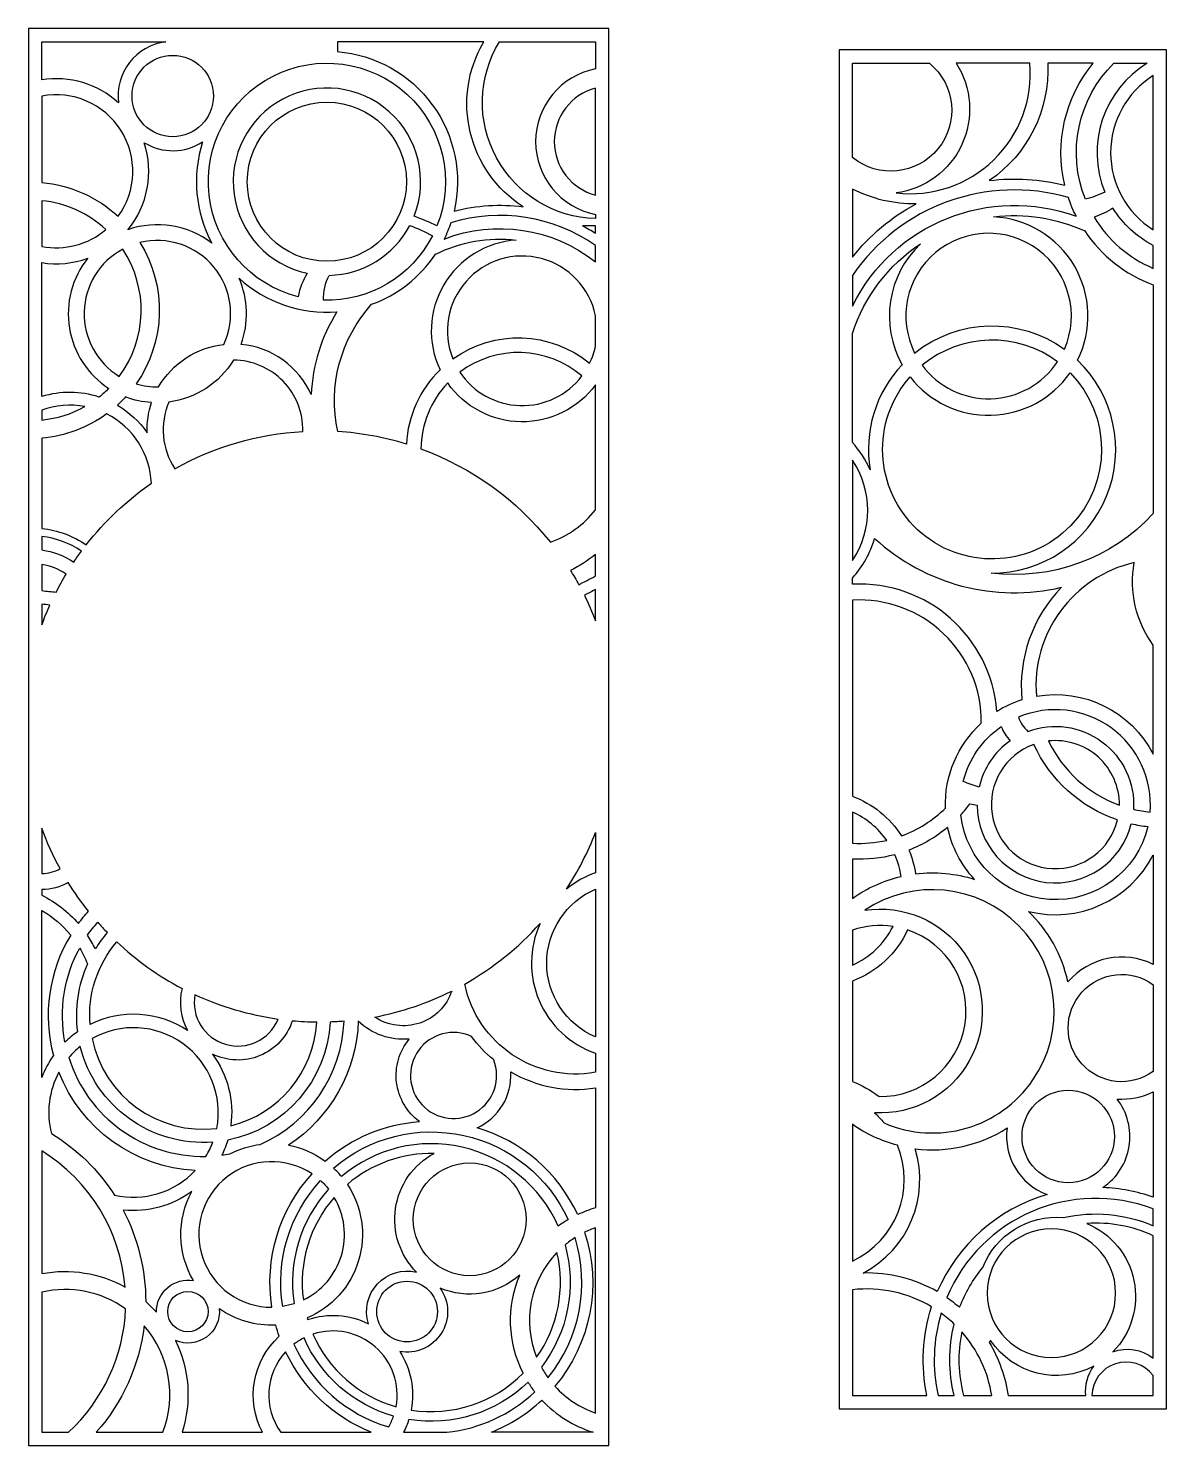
# Model space of a CAD drawing. Extents: x 117 to 265, y 111 to 295.
import ezdxf

# ---------------------------------------------------------------- set-up
doc = ezdxf.new("R2010")
doc.units = 0
doc.layers.get('0').update_dxf_attribs({"linetype": 'CONTINUOUS'})

msp = doc.modelspace()

# ---------------------------------------------------------------- linework, layer by layer
for points in [[(117.18, 111.05), (192.54, 111.05), (192.54, 295.05), (117.18, 295.05)], [(222.41, 115.81), (264.94, 115.81), (264.94, 292.26), (222.41, 292.26)]]:
    msp.add_lwpolyline(points, close=True)
for points in [[(128.87, 285.38, 0.227436), (118.92, 288.36), (118.92, 293.31), (135.02, 293.31, 0.413182)], [(176.31, 293.31), (157.31, 293.31), (157.31, 292.03, -0.45776), (172.44, 271.31, -0.09862), (181.43, 271.88, -0.404656)], [(190.8, 289.78, 0.823679), (190.8, 270.9), (190.8, 270.35, -0.576233), (178.32, 293.31), (190.8, 293.31)], [(153.36, 263.25, 0.082059), (152.19, 260.21, -2.666532), (170.22, 269.41, 0.02023), (167.25, 270.67, 2.722895)], [(234.14, 290.52, -0.998673), (224.15, 278.28), (224.15, 290.52)], [(237.62, 290.52, -0.549452), (229.84, 273.68, 0.474456), (247.19, 290.52)], [(255.39, 290.52), (249.5, 290.52, -0.260892), (241.92, 275.29, -0.092164), (251.72, 274.68, -0.234595)], [(258.1, 290.52), (262.43, 290.52, 0.367452), (256.9, 273.79, -0.050453), (254.39, 272.85, -0.302599)], [(263.2, 288.92, 0.551943), (263.2, 268.89)], [(190.8, 287.29, 0.769406), (190.8, 273.39)], [(118.92, 275.02, -0.167244), (128.83, 270.65, 0.680339), (118.92, 286.25)], [(132.22, 280.2, 0.288889), (139.8, 280.31, 0.202905), (140.99, 267.15, 0.253499), (130.11, 268.91, 0.254379)], [(224.15, 265.35, -0.101371), (232.41, 272.27, -0.123777), (224.15, 274.19)], [(118.92, 266.74, 0.227865), (127.24, 268.93, 0.163702), (118.92, 272.67)], [(252.18, 273.09, 0.323438), (224.15, 262.96), (224.15, 258.99, -0.382835), (253.2, 270.65, -0.036236)], [(190.8, 266.87, 0.230147), (172.02, 269.82, -0.033813), (171.16, 267.7, -0.2656), (190.8, 264.72)], [(263.2, 232.05, -0.242175), (242.16, 224.32, 0.678682), (253.38, 251.96, 0.540467), (242.48, 270.57, -0.137819), (254.3, 268.76, 0.158941), (263.2, 261.74)], [(263.2, 263.89), (263.2, 266.85, -0.133302), (257.97, 271.7, -0.058973), (255.54, 270.54, 0.159707)], [(155.49, 259.75, -0.127726), (156.23, 262.98, 0.271517), (166.69, 269.45, -0.043494), (169.63, 268.11, -0.289075)], [(190.8, 268.45), (190.8, 269.42, -0.02635), (189.13, 269.42, -0.020943)], [(142.56, 254.01, 0.628546), (131.66, 267.23, -0.300356), (131.17, 248.89, 0.077836), (134.08, 248.49, -0.239841)], [(170.62, 250.72, 0.188083), (166.25, 241.08, 0.059296), (157.33, 242.7, -0.241982), (161.74, 259.22, 0.159014), (170.01, 265.71, -0.146093), (180.52, 267.56, 0.529622)], [(226.44, 237.74, 0.081106), (224.15, 241.27), (224.15, 255.45, -0.170016), (233, 267.08, 0.344584), (230.6, 251.38, 0.234339)], [(251.67, 253.39, 1.573729), (232.23, 252.89, -0.337203)], [(118.92, 264.63, 0.126667), (124.88, 265.2, 0.442499), (127.62, 248.3, -0.029549), (126.36, 247.18, 0.155345), (118.92, 247.24)], [(129.42, 266.37, 0.579761), (128.98, 249.87, 0.317654)], [(190.8, 253.81), (190.8, 257.74, 1.095279), (172.29, 252.13, -0.339928), (190.04, 251.56, 0.061423)], [(144.79, 254.02, 0.192475), (144.53, 262.6, 0.206577), (157.24, 258.24, 0.131702), (153.91, 247.51, 0.269489)], [(233.21, 251.31, 0.519868), (250.78, 251.76, 0.346318)], [(173.19, 250.42, 0.517355), (189.03, 249.92, 0.351708)], [(143.81, 251.98, -0.22726), (135.43, 246.53, 0.254909), (136.2, 237.88, -0.114127), (152.81, 242.72, 0.418686)], [(231.65, 249.8, 0.505962), (252.41, 250.33, -2.302129)], [(190.8, 248.77, -0.513308), (171.61, 249.01, 0.189082), (168.14, 240.45, -0.137496), (184.95, 228.34, 0.145024), (190.8, 232.54)], [(133.17, 246.46, -0.074905), (129.8, 247.19, -0.02283), (128.73, 246.12, -0.108543), (132.6, 242.55, -0.089085)], [(118.92, 244.2, 0.103482), (124.51, 245.95, 0.1346), (118.92, 245.49)], [(127.34, 244.99, -0.137598), (118.92, 241.84), (118.92, 230.12, -0.120919), (124.7, 228.01, -0.076079), (133.15, 235.98, 0.271244)], [(224.15, 225.97, 0.304985), (224.15, 238.98)], [(124.08, 227.19, 0.117234), (118.92, 229.09), (118.92, 227.33, -0.110835), (123.08, 225.76, -0.011363)], [(224.15, 223.68, 0.114181), (227.03, 228.83, 0.247801), (251.29, 222.48, 0.221224), (246.16, 207.88, 0.063434), (242.89, 206.36, 0.407827), (224.15, 222.87)], [(188.63, 222.82, 0.006703), (190.8, 223.96), (190.8, 226.75, -0.049962), (187.55, 224.66, -0.013909)], [(122.08, 224.2, 0.103699), (118.92, 225.45), (118.92, 222.05, 0.02488), (120.79, 221.87, -0.017338)], [(248.03, 208.34, -0.328272), (263.2, 200.81), (263.2, 214.98, -0.206642), (260.74, 225.69, 0.372477)], [(189.35, 221.44, -0.023496), (190.8, 218.14), (190.8, 222.21, -0.009494)], [(240.88, 204.83, 0.435436), (224.15, 220.81), (224.15, 195.36, -0.164483), (230.51, 190.2, 0.108125), (236.22, 193.82, -0.219206)], [(118.92, 217.59, -0.018247), (119.97, 220.18, -0.012895), (118.92, 220.3)], [(260.64, 193.66, 0.03319), (262.79, 193.3, 0.562109), (245.7, 205.62, 0.136216), (246.94, 203.78, -0.542341)], [(243.48, 204.4, 0.112266), (244.64, 202.57, 0.184449), (240.6, 196.55, -0.042289), (238.54, 197.28, -0.181376)], [(249.6, 202.53, 0.195973), (258.81, 194.2, 0.448342)], [(247.71, 202.09, 1.674053), (258.57, 192.28, -0.208197)], [(224.15, 189.26, 0.07107), (228.6, 189.63, 0.134924), (224.15, 193.3)], [(260.35, 191.78, 0.029696), (262.5, 191.42, -0.843832), (238.24, 192.96, 0.025773), (239.41, 194.38, 0.02253), (240.34, 194.21, 0.881277)], [(118.92, 185.32, 0.136038), (121.3, 185.96, -0.037585), (118.92, 191.2)], [(187.03, 183.31, 0.053917), (190.8, 190.65), (190.8, 185.42, 0.087653)], [(236.51, 191.32, -0.082342), (231.48, 188.36, -0.062943), (232.35, 185.28, -0.108109), (240, 184.56, -0.135462)], [(229.65, 187.77, -0.077975), (224.15, 187.2), (224.15, 182.1, -0.097376), (230.47, 184.94, 0.067981)], [(263.2, 173.52, 0.342735), (252.12, 171.26, 0.149051), (246.99, 180.41, 0.34886), (263.2, 187.72)], [(122.35, 184.16, -0.135039), (118.92, 183.24), (118.92, 182.51, -0.097571), (123.67, 178.83, -0.025613), (124.98, 180.43, -0.029791)], [(190.8, 164.1, -0.65929), (190.8, 183.3)], [(225.75, 180.55, -1.112338), (227.01, 154.26, -0.039175), (228.26, 152.94, 1.685514)], [(120.43, 161.68, 0.063206), (118.92, 158.85), (118.92, 180.53, -0.089994), (122.67, 177.33, 0.204385)], [(126.18, 179, 0.01186), (127.42, 177.66, 0.039716), (125.87, 175.55, 0.032524), (124.85, 177.3, -0.029494)], [(190.8, 159.52, -0.405269), (173.82, 170.97, 0.082364), (183.6, 178.84, 0.440555), (190.8, 161.98)], [(224.15, 173.42, 0.172431), (229.42, 178.46, 0.121029), (224.15, 177.97)], [(231.32, 178, -0.198455), (224.15, 171.36), (224.15, 158.33, -0.073245), (227.61, 156.37, 0.856294)], [(123.54, 164.77, 0.041241), (121.93, 163.43, -0.174215), (123.84, 175.65, -0.041424), (124.84, 173.6, 0.13796)], [(125.18, 165.73, -0.198349), (128.65, 176.45, 0.068147), (137.13, 170.4, 0.191423), (137.85, 164.94, 0.266885)], [(263.2, 159.62, -1.960477), (263.2, 170.89)], [(138.8, 169.58, 0.89663), (149.59, 166.39, -0.073672)], [(172.13, 170.07, -0.495743), (162.15, 166.69, 0.068939)], [(154.61, 166.01, -0.020709), (151.44, 166.17, -0.452848), (141.08, 161.88, -0.195718), (143.45, 152.57, 0.328091)], [(147.29, 150.16, 0.285925), (158.16, 166.15, -0.01186), (156.34, 166.04, -0.344308), (143.05, 150.71, -0.041241), (142.29, 148.75, 0.014165), (143.32, 148.92, -0.088923)], [(167.95, 153.12, -0.429215), (166.61, 163.83, -0.21883), (160.01, 166.17, -0.243288), (150.94, 150.05, -0.111249), (155.7, 147.99, -0.162698)], [(125.44, 163.9, 0.389601), (141.63, 152.23, 0.638085)], [(174.7, 164.18, 5.122809), (177.58, 161.12, -0.063133)], [(123.9, 162.87, 0.046926), (122.43, 161.43, 0.333224), (140.23, 148.6, 0.046926), (141.13, 150.45, -0.365056)], [(121.14, 159.53, 0.188158), (120.16, 151.59, -0.113259), (128.35, 143.58, 0.266796), (138.84, 146.77, -0.294367)], [(190.8, 141.91, 0.040684), (188.49, 141.04, 0.215547), (175.42, 152.32, 0.312183), (179.8, 159.57, 0.172496), (190.8, 157.5)], [(263.2, 143.3, 0.07464), (256.67, 144.56, 0.431317), (258.51, 156.05, 0.131869), (263.2, 156.99)], [(229.99, 150.04, -0.090457), (224.15, 152.77), (224.15, 135.01, 0.401465)], [(187.25, 140.39, 0.025404), (185.96, 139.54, 0.500397), (157.84, 145.98, 0.032365), (156.79, 147.09, -0.497648)], [(225.55, 133.46, 0.36153), (232.29, 149.59, 0.175587), (244.24, 152.29, 0.353326), (249.41, 143.66, 0.222823), (235.17, 131.04, 0.136471)], [(118.92, 149.31), (118.92, 133.38, -0.177031), (129.74, 131.62, 0.238096)], [(148.79, 129.01, -0.226948), (154, 146.33, 1.349757)], [(153.37, 127.62, 0.003101), (153.43, 127.42, -0.19858), (161.31, 126.88, -0.583258), (167.58, 133.56, -0.502014), (169.85, 148.99, 0.184464), (158.59, 144.96, -0.468657)], [(151.68, 129.47, -0.040454), (150.19, 129.12, -0.229835), (155.11, 145.46, -0.040454), (156.15, 144.35, 0.226563)], [(132.41, 129.74, -0.030635), (133.81, 128.36, -0.472697), (138.61, 132.47, -0.26231), (138.38, 144.04, -0.187007), (129.48, 141.63, -0.121385)], [(156.89, 143.28, 0.217357), (152.88, 129.96, 0.439096)], [(236.4, 130.28, -0.028306), (238.07, 129.01, -0.079201), (241.07, 134.16, -0.332855), (251.53, 140.65, -0.158426), (263.2, 139.6), (263.2, 141.78, 0.404416)], [(257.97, 123.24, -0.260961), (263.2, 122.4), (263.2, 138.3, 0.125342), (254.57, 139.9, -0.530582)], [(183.77, 121.24, 0.031766), (184.63, 119.87, 0.251917), (188.14, 138.05, 0.031766), (186.84, 137.1, -0.236742)], [(185.53, 118.76, 0.126071), (190.8, 115.28), (190.8, 139.33, 0.029906), (189.39, 138.75, -0.25934)], [(185.79, 136.13, 0.296227), (183.16, 122.53, 0.2163)], [(165.38, 123.27, -0.19441), (166.88, 115.67, 0.24128), (181.41, 120.44, -0.220398), (180.96, 133.2, -0.292019), (170.63, 131.5, -0.674014)], [(122.37, 112.79, 0.19954), (129.8, 128.81, 0.212848), (118.92, 130.98), (118.92, 112.79)], [(224.15, 131.28), (224.15, 117.55), (233.82, 117.55, -0.130928), (234.43, 129.07, 0.16431)], [(136.28, 124.69, -0.193815), (137.13, 112.79), (147.57, 112.79, -0.341164), (149.74, 125.24, -0.018083), (149.29, 126.69, -0.166331), (141.96, 128.83, -0.569233)], [(235.29, 117.55), (237.36, 117.55, -0.124313), (237.37, 126.83, 0.033735), (235.67, 128.25, 0.129783)], [(132.22, 126.61, -0.151447), (126, 112.79), (134.64, 112.79, 0.277299)], [(154.12, 125.52, 0.224375), (164.91, 116.1, 0.569428)], [(238.59, 117.55), (242.24, 117.55, 0.141708), (238.35, 125.81, 0.117884)], [(151.66, 124.22, 0.218838), (163.95, 113.48, 0.046286), (164.59, 114.88, -0.225051), (152.96, 125.04, 0.046286)], [(254.45, 117.55, -0.188945), (255.48, 121.37, -0.385798), (242.09, 124.71), (241.92, 124.43, -0.099494), (244.35, 117.55)], [(149.93, 112.79), (161.69, 112.79, -0.188524), (150.57, 123.23, 0.353218)], [(263.2, 120.16, 0.705819), (255.23, 117.55), (263.2, 117.55)], [(166.57, 114.44, -0.043552), (165.87, 112.79), (171.49, 112.79, 0.165354), (182.92, 118.03, -0.025404), (182.05, 119.3, -0.237751)], [(190.51, 112.79), (177.28, 112.79, 0.093532), (183.83, 116.96, 0.131952)]]:
    msp.add_lwpolyline(points, format="xyb", close=True)
for centre, radius in [((135.92, 286.26), 5.28), ((155.93, 275.14), 10.33), ((252.17, 151.18), 6), ((174.46, 140.43), 7.32), ((137.89, 128.45), 2.62), ((166.34, 128.45), 3.94)]:
    msp.add_circle(centre, radius)
at = {"extrusion": (0, 0, -1)}
msp.add_circle((-249.98, 130.84), 8.34, dxfattribs=at)

doc.saveas('drawing.dxf')
